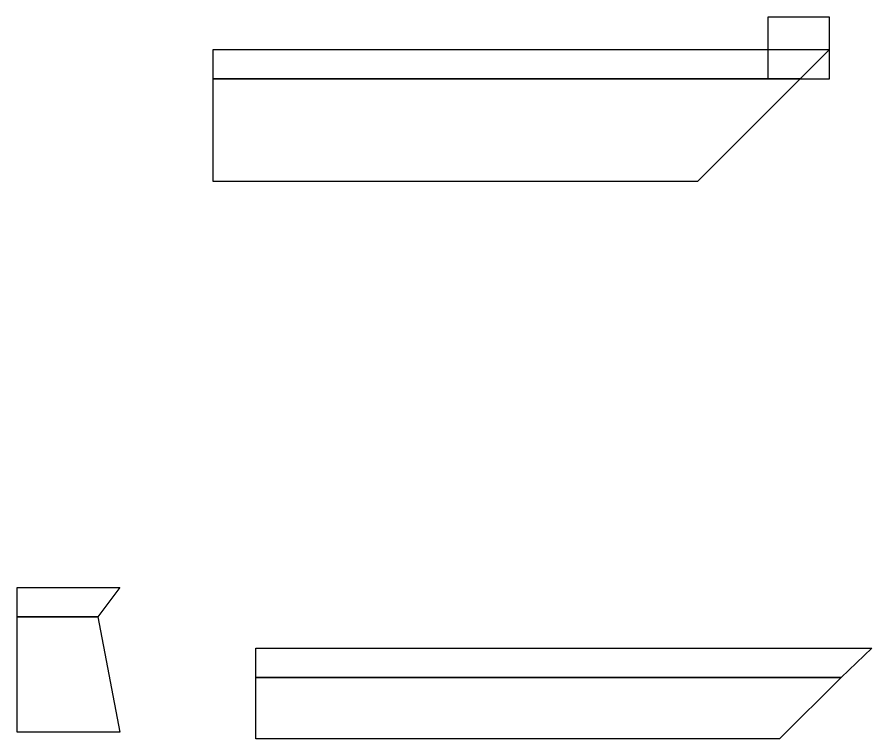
# Model space of a CAD drawing. Header units: millimetres. Extents: x -1379 to 1385823, y -4884429 to 548763.
# Drawn here: x 403107 to 407269, y -2323355 to -2319837 of the extents above; entities that cross this region are included whole.
import ezdxf

# ---------------------------------------------------------------- set-up
doc = ezdxf.new("R2010")
doc.units = ezdxf.units.MM
for name, color, linetype in [('010 - ASPG_FLASHING_MAIN_COLOR_2', 2, 'Continuous'), ('010 - ASPG_FLASHING_MAIN_COLOR_4', 4, 'Continuous'), ('010 - ASPG_FLASHING_WIPEOUT_', 250, 'Continuous'), ('010 - ASPG_FLASING_WIPEOUT_', 250, 'Continuous')]:
    doc.layers.add(name, color=color, linetype=linetype)

# ---------------------------------------------------------------- blocks, each defined once
blk = doc.blocks.new('*U2351')
blk.add_wipeout([(0, -1), (393.1, -1), (500, -562.9), (0, -562.9)]).dxf.layer = '010 - ASPG_FLASHING_WIPEOUT_'
at = {"layer": '010 - ASPG_FLASHING_MAIN_COLOR_2'}
blk.add_lwpolyline([(0, -1), (393.1, -1), (500, -562.9), (0, -562.9)], close=True, dxfattribs=at)
blk.add_wipeout([(0, 141), (500, 141), (393.1, -1), (0, -1)]).dxf.layer = '010 - ASPG_FLASING_WIPEOUT_'
at = {"layer": '010 - ASPG_FLASHING_MAIN_COLOR_4'}
blk.add_lwpolyline([(0, 141), (500, 141), (393.1, -1), (0, -1)], close=True, dxfattribs=at)
blk = doc.blocks.new('*U2350')
blk.add_wipeout([(0, -1), (2850, -1), (2550, -301), (0, -301)]).dxf.layer = '010 - ASPG_FLASHING_WIPEOUT_'
at = {"layer": '010 - ASPG_FLASHING_MAIN_COLOR_2'}
blk.add_lwpolyline([(0, -1), (2850, -1), (2550, -301), (0, -301)], close=True, dxfattribs=at)
blk.add_wipeout([(0, 141), (3000, 141), (2850, -1), (0, -1)]).dxf.layer = '010 - ASPG_FLASING_WIPEOUT_'
at = {"layer": '010 - ASPG_FLASHING_MAIN_COLOR_4'}
blk.add_lwpolyline([(0, 141), (3000, 141), (2850, -1), (0, -1)], close=True, dxfattribs=at)
blk = doc.blocks.new('*U2352')
blk.add_wipeout([(0, -1), (2858, -1), (2357, -502), (0, -502)]).dxf.layer = '010 - ASPG_FLASHING_WIPEOUT_'
at = {"layer": '010 - ASPG_FLASHING_MAIN_COLOR_2'}
blk.add_lwpolyline([(0, -1), (2858, -1), (2357, -502), (0, -502)], close=True, dxfattribs=at)
blk.add_wipeout([(0, 141), (3000, 141), (2858, -1), (0, -1)]).dxf.layer = '010 - ASPG_FLASING_WIPEOUT_'
at = {"layer": '010 - ASPG_FLASHING_MAIN_COLOR_4'}
blk.add_lwpolyline([(0, 141), (3000, 141), (2858, -1), (0, -1)], close=True, dxfattribs=at)

msp = doc.modelspace()

# ---------------------------------------------------------------- block references
for name, p in [('*U2352', (404062.7, -2320136.8)), ('*U2351', (403107.3, -2322758.9)), ('*U2350', (404269.5, -2323054.3))]:
    msp.add_blockref(name, p)

# ---------------------------------------------------------------- next in the draw order: linework, layer by layer
msp.add_lwpolyline([(406762.3, -2320137.8), (407062.7, -2320137.8), (407062.7, -2319837.4), (406762.3, -2319837.4)], close=True)

doc.saveas('drawing.dxf')
